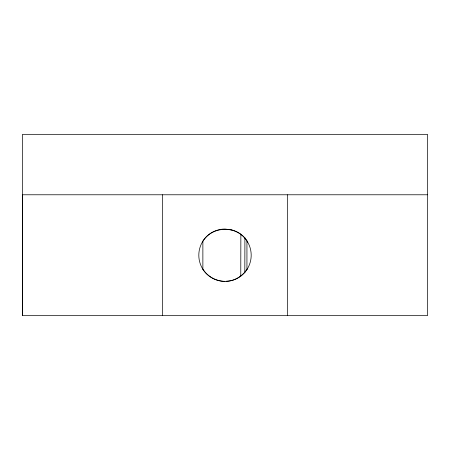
<?xml version="1.0" encoding="UTF-8"?>
<svg xmlns="http://www.w3.org/2000/svg" width="450" height="450" viewBox="0 0 450 450"><rect width="100%" height="100%" fill="white"/><g stroke="black" fill="none" stroke-linecap="round" stroke-linejoin="round"><path stroke-width="0.67" d="M22.5 315.669L22.5 134.331L427.5 134.331L427.5 315.669L22.5 315.669L22.5 194.777L427.5 194.777M240.767 276.311L240.862 234.135M244.811 272.796L244.912 237.651M202.314 242.128C211.483 225.191 238.545 225.017 247.686 242.128M247.686 268.318C243.107 275.698 235.114 281.048 226.277 281.25M202.314 268.318C208.159 278.319 220.584 283.461 231.784 280.524L231.868 280.524M225.006 281.419A26.196 26.196 0 0 1 198.81 255.223A26.196 26.196 0 0 1 225.006 229.028L231.868 229.922M287.466 194.777L287.466 315.669M246.938 241.155L246.938 269.291M202.871 241.403L202.871 269.044M162.546 194.777L162.546 315.669M231.784 229.922A26.196 26.196 0 0 1 231.784 280.524"/></g></svg>
